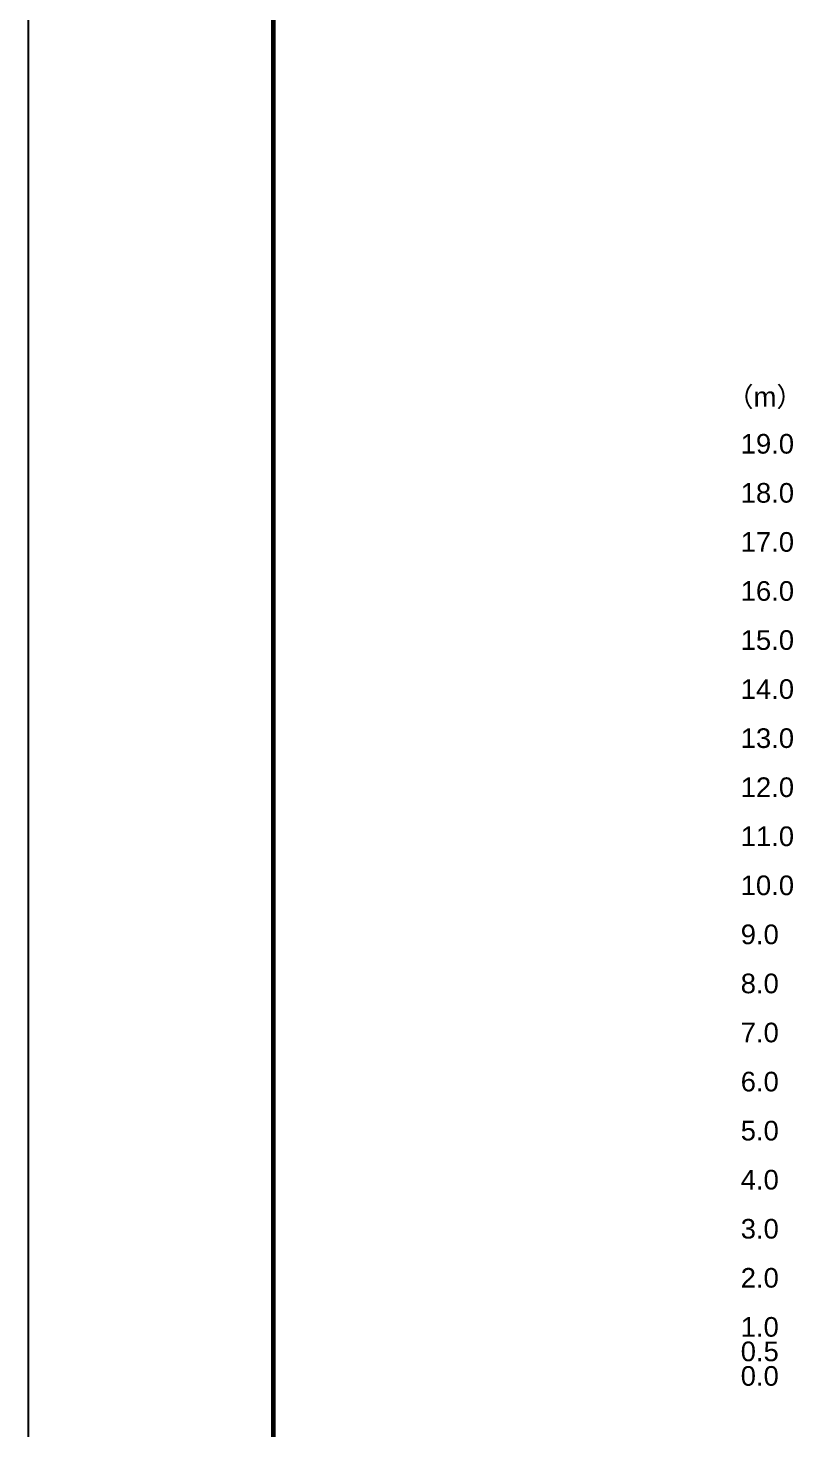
# Model space of a CAD drawing. Header units: millimetres. Extents: x 219888 to 472088, y 91183 to 209983.
# Drawn here: x 219888 to 235483, y 152870 to 181426 of the extents above; entities that cross this region are included whole.
import ezdxf

# ---------------------------------------------------------------- set-up
doc = ezdxf.new("R2010")
doc.units = ezdxf.units.MM
doc.layers.add('网格线和标注', color=7, linetype='Continuous')
doc.styles.get("Standard").update_dxf_attribs({"font": 'arial.ttf', "height": 600})

msp = doc.modelspace()

# ---------------------------------------------------------------- linework, layer by layer
at = {"color": 7, "linetype": 'Continuous'}
msp.add_line((219887.982, 209982.693), (219887.982, 91182.693), dxfattribs=at)
at = {"color": 1, "linetype": 'Continuous', "lineweight": 60}
msp.add_line((224887.982, 207982.693), (224887.982, 93182.693), dxfattribs=at)

# ---------------------------------------------------------------- texts
at = {"layer": '网格线和标注', "color": 3}
msp.add_text('（m）', height=400, dxfattribs=at).set_placement((234134.237, 173709.61))
at = {"layer": '网格线和标注', "color": 0}
for s, p in [('19.0', (234417.754, 172751.595)), ('18.0', (234417.754, 171751.595)), ('17.0', (234417.754, 170751.595)), ('16.0', (234417.754, 169751.595)), ('15.0', (234417.754, 168751.595)), ('14.0', (234417.754, 167751.595)), ('13.0', (234417.754, 166751.595)), ('12.0', (234417.754, 165751.595)), ('11.0', (234417.754, 164751.595)), ('10.0', (234417.754, 163751.595)), ('9.0', (234417.754, 162751.595)), ('8.0', (234417.754, 161751.595)), ('7.0', (234417.754, 160751.595)), ('6.0', (234417.754, 159751.595)), ('5.0', (234417.754, 158751.595)), ('4.0', (234417.754, 157751.595)), ('3.0', (234417.754, 156751.595)), ('2.0', (234417.754, 155751.595)), ('1.0', (234417.754, 154751.595)), ('0.5', (234417.754, 154251.595)), ('0.0', (234417.754, 153751.595))]:
    msp.add_text(s, height=400, dxfattribs=at).set_placement(p)

doc.saveas('drawing.dxf')
